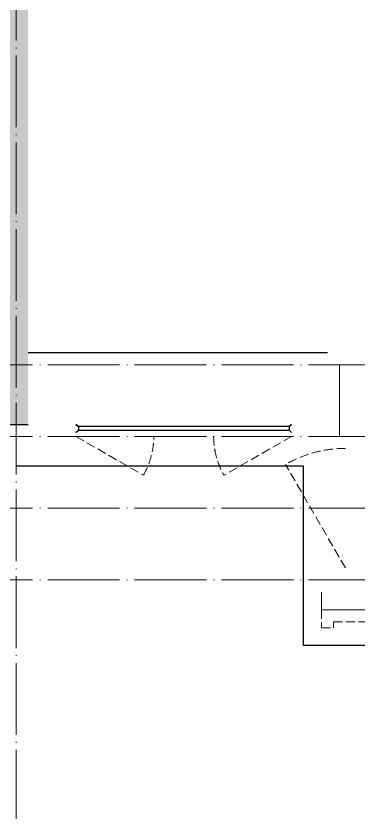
# Model space of a CAD drawing. Extents: x -518115 to 1124316, y -209821 to 1628073.
# Drawn here: x 852917 to 855780, y 516240 to 522957 of the extents above; entities that cross this region are included whole.
import ezdxf

# ---------------------------------------------------------------- set-up
doc = ezdxf.new("R2010")
doc.units = 0
doc.header["$LTSCALE"] = 1000
doc.header["$MEASUREMENT"] = 0
doc.linetypes.add('DASH', pattern=[0.35, 0.25, -0.1])
doc.linetypes.add('DOTE', pattern=[2.42, 2, -0.2, 0.02, -0.2])
for name, color, linetype in [('3-栏杆1', 135, 'Continuous'), ('3.5方案汇报，与郭总、侯月琴确定户型_t8$0$2020.03.04 -1安徽标准化洋房户型(UA）_t8_t8$0$看线', 154, 'Continuous'), ('保温', 6, 'Continuous'), ('看线', 251, 'Continuous')]:
    doc.layers.add(name, color=color, linetype=linetype)
for name, color, linetype, lineweight in [('DOTE', 19, 'DOTE', 9), ('WINDOW', 144, 'Continuous', 15), ('平面-看线', 45, 'Continuous', 15)]:
    doc.layers.add(name, color=color, linetype=linetype, lineweight=lineweight)

# ---------------------------------------------------------------- blocks, each defined once
blk = doc.blocks.new('A$C718F517F')
at = {"layer": '保温', "linetype": 'Continuous', "ltscale": 10}
h = blk.add_hatch(dxfattribs=at)
h.set_pattern_fill('HEX', color=251, scale=10, angle=90, style=0)
h.set_pattern_definition([(90, (-503782.47, -516048.461), (-16.49778, 1e-15), [9.525, -19.05]), (210, (-503782.47, -516048.461), (8.24889, -14.2874966), [9.525, -19.05]), (150, (-503782.47, -516038.936), (-8.24889, -14.2874966), [9.525, -19.05])])
h.paths.add_polyline_path([(0.1, 0), (200.1, 0), (200, 4900), (0, 4900)])
at = {"layer": '保温', "color": 251, "linetype": 'ByBlock', "ltscale": 10}
blk.add_line((0, 0), (200, 0), dxfattribs=at)
blk = doc.blocks.new('GDGDGDSDA')
at = {"layer": 'DOTE', "linetype": 'DOTE', "ltscale": 0.3}
for p, q in [((444334.8, 376108.3), (444334.8, 359558.3)), ((471334.8, 363358.3), (417334.8, 363358.3)), ((447034.8, 363358.3), (447034.8, 362758.3)), ((471334.8, 362758.3), (417334.8, 362758.3)), ((471334.8, 362158.3), (417334.8, 362158.3)), ((471334.8, 361558.3), (417334.8, 361558.3))]:
    blk.add_line(p, q, dxfattribs=at)

msp = doc.modelspace()

# ---------------------------------------------------------------- linework, layer by layer
at = {"color": 30, "const_width": 8}
msp.add_lwpolyline([(855466.6, 518140.4), (855466.6, 517990.4), (856616.6, 517990.4), (856616.6, 518140.4)], dxfattribs=at)
at = {"layer": '3-栏杆1', "color": 5}
for p, q in [((853416.6, 519540.4), (853436.8, 519522.7)), ((853436.8, 519522.7), (853416.6, 519540.4)), ((853416.6, 519473.5), (853436.8, 519493.4)), ((853436.8, 519522.7), (853436.8, 519493.4)), ((855196.3, 519522.6), (853436.8, 519522.6)), ((853436.8, 519493.4), (855196.3, 519493.3)), ((855216.6, 519540.4), (855196.3, 519522.7)), ((855196.3, 519522.7), (855216.6, 519540.4)), ((855196.3, 519522.7), (855196.3, 519493.4)), ((855216.6, 519473.5), (855196.3, 519493.4)), ((855196.3, 519493.4), (855216.6, 519473.5))]:
    msp.add_line(p, q, dxfattribs=at)
at = {"layer": '3.5方案汇报，与郭总、侯月琴确定户型_t8$0$2020.03.04 -1安徽标准化洋房户型(UA）_t8_t8$0$看线', "ltscale": 10}
msp.add_line((855516.6, 520140.4), (853016.6, 520140.4), dxfattribs=at)
at = {"layer": 'WINDOW', "color": 250, "linetype": 'DASH', "ltscale": 0.3}
for points in [[(853416.6, 519440.4), (853979.7, 519115.8, 0.131485), (854066.6, 519440.4)], [(855216.6, 519440.4), (854653.4, 519115.8, -0.131485), (854566.6, 519440.4)], [(855666.6, 518340.4), (855166.6, 519206.5, -0.131652), (855666.6, 519340.4)]]:
    msp.add_lwpolyline(points, format="xyb", dxfattribs=at)
at = {"layer": '平面-看线', "linetype": 'DASH', "ltscale": 0.3}
msp.add_lwpolyline([(855466.6, 517990.4), (855466.6, 517840.4), (855566.6, 517840.4), (855566.6, 517890.4), (856616.6, 517890.4), (856616.6, 517990.4)], dxfattribs=at)
at = {"layer": '看线', "color": 201}
msp.add_lwpolyline([(875516.6, 519190.4), (875516.6, 517690.4), (855316.6, 517690.4), (855316.6, 519190.4), (852916.6, 519190.4)], dxfattribs=at)

# ---------------------------------------------------------------- block references
for name, p in [('GDGDGDSDA', (408581.8, 156682.1)), ('A$C718F517F', (852816.6, 519540.4))]:
    msp.add_blockref(name, p)

doc.saveas('drawing.dxf')
